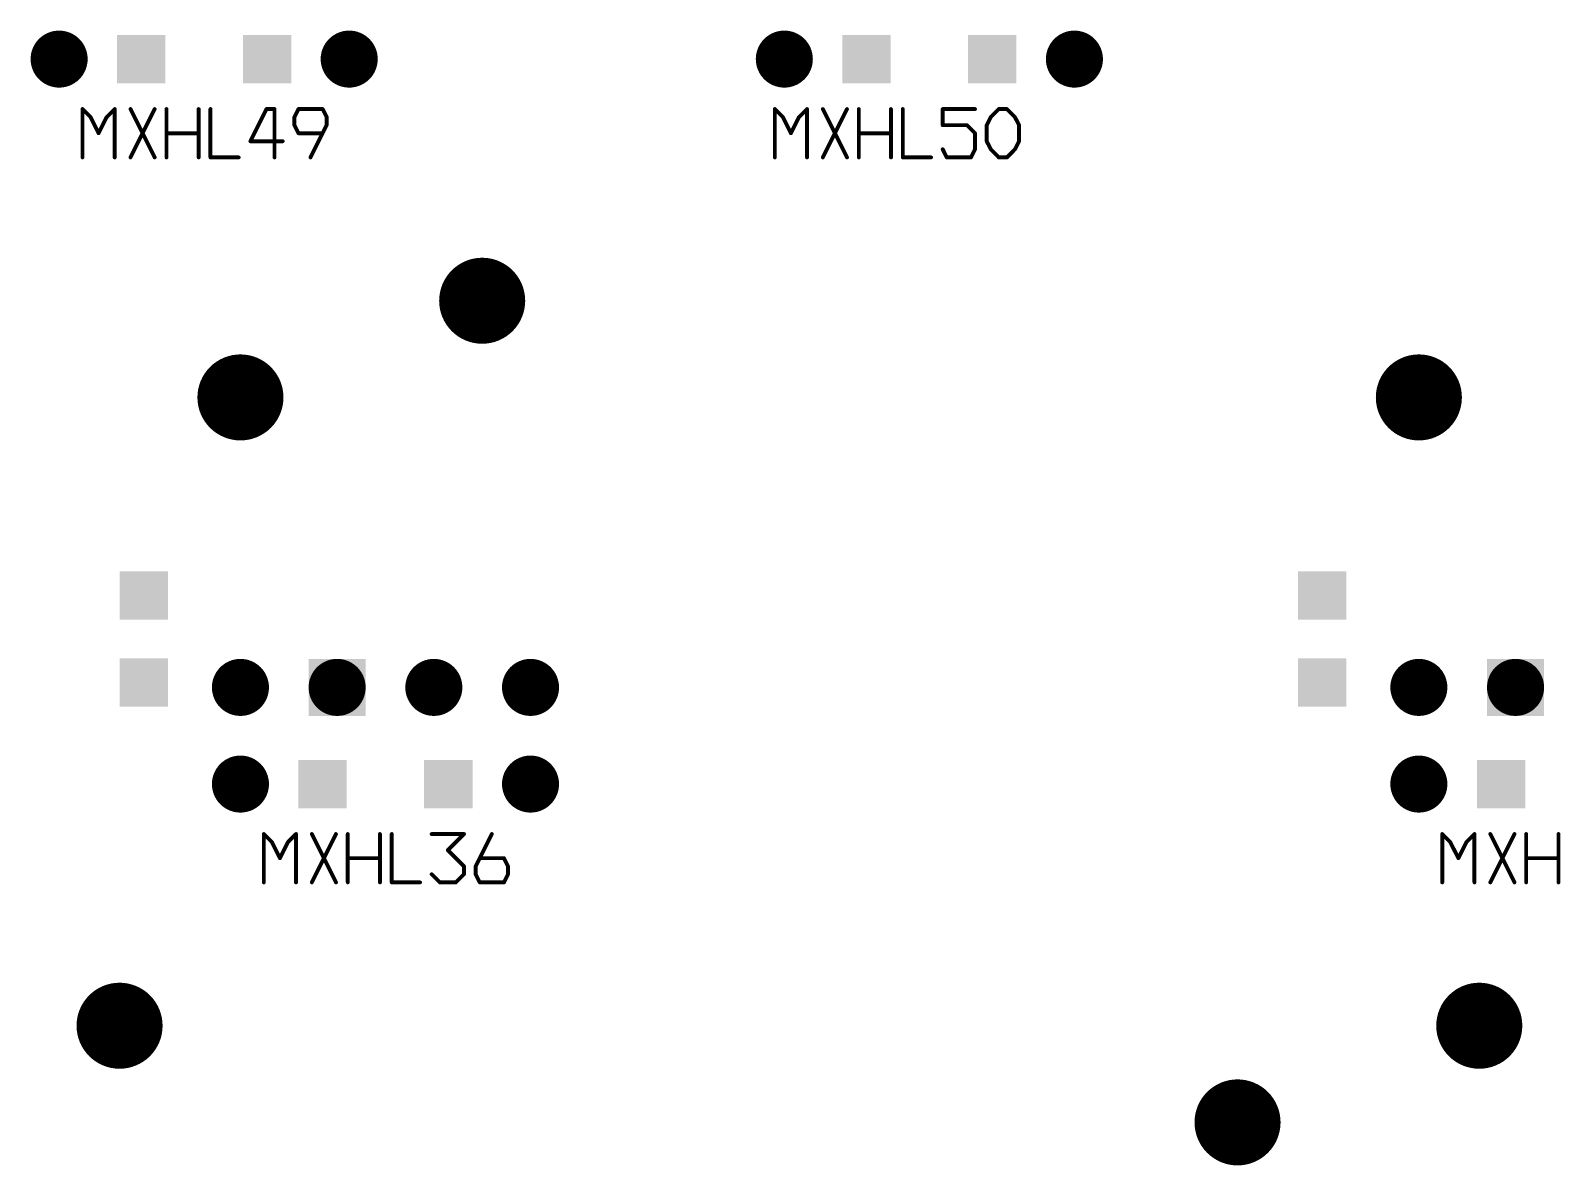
# Model space of a CAD drawing. Header units: millimetres. Extents: x 451 to 799, y 260 to 388.
# Drawn here: x 675.12 to 715.3, y 291.43 to 321.25 of the extents above; entities that cross this region are included whole.
import ezdxf

# ---------------------------------------------------------------- set-up
doc = ezdxf.new("R2010")
doc.units = ezdxf.units.MM
for name, color, linetype in [('3_A_', 4, 'Continuous'), ('4_A_', 54, 'Continuous'), ('5_A_', 7, 'Continuous')]:
    doc.layers.add(name, color=color, linetype=linetype)

# ---------------------------------------------------------------- blocks, each defined once
blk = doc.blocks.new('D24ROUND1_4986X1_4986')
blk.add_lwpolyline([(0.37465, 0, 0.7493, 0.7493, 1), (-0.37465, 0, 0.7493, 0.7493, 1), (0.37465, 0, 0.7493, 0.7493, 0)], format="xyseb")
blk = doc.blocks.new('D25ROUND2_2606X2_2606')
blk.add_lwpolyline([(0.56515, 0, 1.1303, 1.1303, 1), (-0.56515, 0, 1.1303, 1.1303, 1), (0.56515, 0, 1.1303, 1.1303, 0)], format="xyseb")
blk = doc.blocks.new('D16SQUARE1_27X1_27')
blk.add_solid([(-0.635, -0.635), (0.635, -0.635), (-0.635, 0.635), (0.635, 0.635)])
blk = doc.blocks.new('D41SQUARE1_4986X1_4986')
blk.add_solid([(-0.7493, -0.7493), (0.7493, -0.7493), (-0.7493, 0.7493), (0.7493, 0.7493)])

msp = doc.modelspace()

# ---------------------------------------------------------------- linework, layer by layer
at = {"layer": '5_A_'}
for points in [[(676.691, 318.981, 0.102, 0.102, 0), (676.48, 319.192, 0.102, 0.102, 0)], [(676.48, 319.192, 0.102, 0.102, 0), (676.48, 317.922, 0.102, 0.102, 0)], [(677.326, 319.192, 0.102, 0.102, 0), (677.115, 318.981, 0.102, 0.102, 0)], [(677.326, 317.922, 0.102, 0.102, 0), (677.326, 319.192, 0.102, 0.102, 0)], [(678.375, 317.922, 0.102, 0.102, 0), (677.74, 319.192, 0.102, 0.102, 0)], [(678.375, 319.192, 0.102, 0.102, 0), (677.74, 317.922, 0.102, 0.102, 0)], [(678.685, 317.922, 0.102, 0.102, 0), (678.685, 319.192, 0.102, 0.102, 0)], [(679.53, 317.922, 0.102, 0.102, 0), (679.53, 319.192, 0.102, 0.102, 0)], [(679.84, 317.922, 0.102, 0.102, 0), (679.84, 319.192, 0.102, 0.102, 0)], [(680.889, 318.346, 0.102, 0.102, 0), (681.313, 319.192, 0.102, 0.102, 0)], [(681.313, 319.192, 0.102, 0.102, 0), (681.524, 319.192, 0.102, 0.102, 0)], [(681.524, 319.192, 0.102, 0.102, 0), (681.524, 317.922, 0.102, 0.102, 0)], [(682.045, 318.981, 0.102, 0.102, 0), (682.152, 319.192, 0.102, 0.102, 0)], [(682.152, 319.192, 0.102, 0.102, 0), (682.787, 319.192, 0.102, 0.102, 0)], [(682.787, 319.192, 0.102, 0.102, 0), (682.893, 318.981, 0.102, 0.102, 0)], [(694.877, 318.981, 0.102, 0.102, 0), (694.666, 319.192, 0.102, 0.102, 0)], [(694.666, 319.192, 0.102, 0.102, 0), (694.666, 317.922, 0.102, 0.102, 0)], [(695.512, 319.192, 0.102, 0.102, 0), (695.301, 318.981, 0.102, 0.102, 0)], [(695.512, 317.922, 0.102, 0.102, 0), (695.512, 319.192, 0.102, 0.102, 0)], [(696.561, 317.922, 0.102, 0.102, 0), (695.926, 319.192, 0.102, 0.102, 0)], [(696.561, 319.192, 0.102, 0.102, 0), (695.926, 317.922, 0.102, 0.102, 0)], [(696.871, 317.922, 0.102, 0.102, 0), (696.871, 319.192, 0.102, 0.102, 0)], [(697.717, 317.922, 0.102, 0.102, 0), (697.717, 319.192, 0.102, 0.102, 0)], [(698.027, 317.922, 0.102, 0.102, 0), (698.027, 319.192, 0.102, 0.102, 0)], [(699.076, 318.77, 0.102, 0.102, 0), (699.076, 319.192, 0.102, 0.102, 0)], [(699.076, 319.192, 0.102, 0.102, 0), (699.924, 319.192, 0.102, 0.102, 0)], [(700.338, 318.981, 0.102, 0.102, 0), (700.549, 319.192, 0.102, 0.102, 0)], [(700.549, 319.192, 0.102, 0.102, 0), (700.762, 319.192, 0.102, 0.102, 0)], [(700.762, 319.192, 0.102, 0.102, 0), (700.973, 318.981, 0.102, 0.102, 0)], [(676.901, 318.557, 0.102, 0.102, 0), (676.691, 318.981, 0.102, 0.102, 0)], [(677.115, 318.981, 0.102, 0.102, 0), (676.901, 318.557, 0.102, 0.102, 0)], [(682.045, 318.77, 0.102, 0.102, 0), (682.045, 318.981, 0.102, 0.102, 0)], [(682.152, 318.557, 0.102, 0.102, 0), (682.045, 318.77, 0.102, 0.102, 0)], [(682.893, 318.77, 0.102, 0.102, 0), (682.469, 317.922, 0.102, 0.102, 0)], [(682.893, 318.981, 0.102, 0.102, 0), (682.893, 318.77, 0.102, 0.102, 0)], [(695.088, 318.557, 0.102, 0.102, 0), (694.877, 318.981, 0.102, 0.102, 0)], [(695.301, 318.981, 0.102, 0.102, 0), (695.088, 318.557, 0.102, 0.102, 0)], [(699.711, 318.77, 0.102, 0.102, 0), (699.076, 318.77, 0.102, 0.102, 0)], [(699.924, 318.557, 0.102, 0.102, 0), (699.711, 318.77, 0.102, 0.102, 0)], [(700.231, 318.77, 0.102, 0.102, 0), (700.338, 318.981, 0.102, 0.102, 0)], [(700.231, 318.346, 0.102, 0.102, 0), (700.231, 318.77, 0.102, 0.102, 0)], [(700.973, 318.981, 0.102, 0.102, 0), (701.08, 318.77, 0.102, 0.102, 0)], [(701.08, 318.77, 0.102, 0.102, 0), (701.08, 318.346, 0.102, 0.102, 0)], [(679.53, 318.557, 0.102, 0.102, 0), (678.685, 318.557, 0.102, 0.102, 0)], [(681.738, 318.346, 0.102, 0.102, 0), (680.889, 318.346, 0.102, 0.102, 0)], [(682.787, 318.557, 0.102, 0.102, 0), (682.152, 318.557, 0.102, 0.102, 0)], [(697.717, 318.557, 0.102, 0.102, 0), (696.871, 318.557, 0.102, 0.102, 0)], [(699.924, 318.135, 0.102, 0.102, 0), (699.924, 318.557, 0.102, 0.102, 0)], [(700.338, 318.135, 0.102, 0.102, 0), (700.231, 318.346, 0.102, 0.102, 0)], [(701.08, 318.346, 0.102, 0.102, 0), (700.973, 318.135, 0.102, 0.102, 0)], [(680.582, 317.922, 0.102, 0.102, 0), (679.84, 317.922, 0.102, 0.102, 0)], [(698.768, 317.922, 0.102, 0.102, 0), (698.027, 317.922, 0.102, 0.102, 0)], [(699.076, 318.135, 0.102, 0.102, 0), (699.182, 317.922, 0.102, 0.102, 0)], [(699.182, 317.922, 0.102, 0.102, 0), (699.817, 317.922, 0.102, 0.102, 0)], [(699.817, 317.922, 0.102, 0.102, 0), (699.924, 318.135, 0.102, 0.102, 0)], [(700.549, 317.922, 0.102, 0.102, 0), (700.338, 318.135, 0.102, 0.102, 0)], [(700.762, 317.922, 0.102, 0.102, 0), (700.549, 317.922, 0.102, 0.102, 0)], [(700.973, 318.135, 0.102, 0.102, 0), (700.762, 317.922, 0.102, 0.102, 0)], [(681.453, 299.931, 0.102, 0.102, 0), (681.242, 300.142, 0.102, 0.102, 0)], [(681.242, 300.142, 0.102, 0.102, 0), (681.242, 298.872, 0.102, 0.102, 0)], [(682.088, 300.142, 0.102, 0.102, 0), (681.877, 299.931, 0.102, 0.102, 0)], [(682.088, 298.872, 0.102, 0.102, 0), (682.088, 300.142, 0.102, 0.102, 0)], [(683.137, 298.872, 0.102, 0.102, 0), (682.502, 300.142, 0.102, 0.102, 0)], [(683.137, 300.142, 0.102, 0.102, 0), (682.502, 298.872, 0.102, 0.102, 0)], [(683.447, 298.872, 0.102, 0.102, 0), (683.447, 300.142, 0.102, 0.102, 0)], [(684.293, 298.872, 0.102, 0.102, 0), (684.293, 300.142, 0.102, 0.102, 0)], [(684.603, 298.872, 0.102, 0.102, 0), (684.603, 300.142, 0.102, 0.102, 0)], [(686.5, 300.142, 0.102, 0.102, 0), (685.652, 300.142, 0.102, 0.102, 0)], [(686.076, 299.72, 0.102, 0.102, 0), (686.5, 300.142, 0.102, 0.102, 0)], [(686.807, 299.296, 0.102, 0.102, 0), (687.232, 300.142, 0.102, 0.102, 0)], [(712.408, 299.931, 0.102, 0.102, 0), (712.197, 300.142, 0.102, 0.102, 0)], [(712.197, 300.142, 0.102, 0.102, 0), (712.197, 298.872, 0.102, 0.102, 0)], [(713.043, 300.142, 0.102, 0.102, 0), (712.832, 299.931, 0.102, 0.102, 0)], [(713.043, 298.872, 0.102, 0.102, 0), (713.043, 300.142, 0.102, 0.102, 0)], [(714.095, 298.872, 0.102, 0.102, 0), (713.46, 300.142, 0.102, 0.102, 0)], [(714.095, 300.142, 0.102, 0.102, 0), (713.46, 298.872, 0.102, 0.102, 0)], [(714.402, 298.872, 0.102, 0.102, 0), (714.402, 300.142, 0.102, 0.102, 0)], [(715.25, 298.872, 0.102, 0.102, 0), (715.25, 300.142, 0.102, 0.102, 0)], [(681.664, 299.507, 0.102, 0.102, 0), (681.453, 299.931, 0.102, 0.102, 0)], [(681.877, 299.931, 0.102, 0.102, 0), (681.664, 299.507, 0.102, 0.102, 0)], [(712.621, 299.507, 0.102, 0.102, 0), (712.408, 299.931, 0.102, 0.102, 0)], [(712.832, 299.931, 0.102, 0.102, 0), (712.621, 299.507, 0.102, 0.102, 0)], [(684.293, 299.507, 0.102, 0.102, 0), (683.447, 299.507, 0.102, 0.102, 0)], [(686.5, 299.296, 0.102, 0.102, 0), (686.076, 299.72, 0.102, 0.102, 0)], [(686.914, 299.507, 0.102, 0.102, 0), (687.549, 299.507, 0.102, 0.102, 0)], [(687.549, 299.507, 0.102, 0.102, 0), (687.656, 299.296, 0.102, 0.102, 0)], [(715.25, 299.507, 0.102, 0.102, 0), (714.402, 299.507, 0.102, 0.102, 0)], [(685.652, 299.085, 0.102, 0.102, 0), (685.865, 298.872, 0.102, 0.102, 0)], [(686.287, 298.872, 0.102, 0.102, 0), (686.5, 299.085, 0.102, 0.102, 0)], [(686.5, 299.085, 0.102, 0.102, 0), (686.5, 299.296, 0.102, 0.102, 0)], [(686.807, 299.085, 0.102, 0.102, 0), (686.807, 299.296, 0.102, 0.102, 0)], [(686.914, 298.872, 0.102, 0.102, 0), (686.807, 299.085, 0.102, 0.102, 0)], [(687.656, 299.085, 0.102, 0.102, 0), (687.549, 298.872, 0.102, 0.102, 0)], [(687.656, 299.296, 0.102, 0.102, 0), (687.656, 299.085, 0.102, 0.102, 0)], [(685.344, 298.872, 0.102, 0.102, 0), (684.603, 298.872, 0.102, 0.102, 0)], [(685.865, 298.872, 0.102, 0.102, 0), (686.287, 298.872, 0.102, 0.102, 0)], [(687.549, 298.872, 0.102, 0.102, 0), (686.914, 298.872, 0.102, 0.102, 0)]]:
    msp.add_lwpolyline(points, format="xyseb", dxfattribs=at)
for points in [[(676.454, 319.192, 0.0508, 0.0508, 1), (676.505, 319.192, 0.0508, 0.0508, 1), (676.454, 319.192, 0.0508, 0.0508, 0)], [(676.454, 319.192, 0.0508, 0.0508, 1), (676.505, 319.192, 0.0508, 0.0508, 1), (676.454, 319.192, 0.0508, 0.0508, 0)], [(676.454, 319.192, 0.0508, 0.0508, 1), (676.505, 319.192, 0.0508, 0.0508, 1), (676.454, 319.192, 0.0508, 0.0508, 0)], [(677.3, 319.192, 0.0508, 0.0508, 1), (677.351, 319.192, 0.0508, 0.0508, 1), (677.3, 319.192, 0.0508, 0.0508, 0)], [(677.3, 319.192, 0.0508, 0.0508, 1), (677.351, 319.192, 0.0508, 0.0508, 1), (677.3, 319.192, 0.0508, 0.0508, 0)], [(677.3, 319.192, 0.0508, 0.0508, 1), (677.351, 319.192, 0.0508, 0.0508, 1), (677.3, 319.192, 0.0508, 0.0508, 0)], [(677.714, 319.192, 0.0508, 0.0508, 1), (677.765, 319.192, 0.0508, 0.0508, 1), (677.714, 319.192, 0.0508, 0.0508, 0)], [(677.714, 319.192, 0.0508, 0.0508, 1), (677.765, 319.192, 0.0508, 0.0508, 1), (677.714, 319.192, 0.0508, 0.0508, 0)], [(678.349, 319.192, 0.0508, 0.0508, 1), (678.4, 319.192, 0.0508, 0.0508, 1), (678.349, 319.192, 0.0508, 0.0508, 0)], [(678.659, 319.192, 0.0508, 0.0508, 1), (678.71, 319.192, 0.0508, 0.0508, 1), (678.659, 319.192, 0.0508, 0.0508, 0)], [(678.659, 319.192, 0.0508, 0.0508, 1), (678.71, 319.192, 0.0508, 0.0508, 1), (678.659, 319.192, 0.0508, 0.0508, 0)], [(679.505, 319.192, 0.0508, 0.0508, 1), (679.556, 319.192, 0.0508, 0.0508, 1), (679.505, 319.192, 0.0508, 0.0508, 0)], [(679.505, 319.192, 0.0508, 0.0508, 1), (679.556, 319.192, 0.0508, 0.0508, 1), (679.505, 319.192, 0.0508, 0.0508, 0)], [(679.815, 319.192, 0.0508, 0.0508, 1), (679.866, 319.192, 0.0508, 0.0508, 1), (679.815, 319.192, 0.0508, 0.0508, 0)], [(679.815, 319.192, 0.0508, 0.0508, 1), (679.866, 319.192, 0.0508, 0.0508, 1), (679.815, 319.192, 0.0508, 0.0508, 0)], [(681.288, 319.192, 0.0508, 0.0508, 1), (681.339, 319.192, 0.0508, 0.0508, 1), (681.288, 319.192, 0.0508, 0.0508, 0)], [(681.288, 319.192, 0.0508, 0.0508, 1), (681.339, 319.192, 0.0508, 0.0508, 1), (681.288, 319.192, 0.0508, 0.0508, 0)], [(681.288, 319.192, 0.0508, 0.0508, 1), (681.339, 319.192, 0.0508, 0.0508, 1), (681.288, 319.192, 0.0508, 0.0508, 0)], [(681.499, 319.192, 0.0508, 0.0508, 1), (681.55, 319.192, 0.0508, 0.0508, 1), (681.499, 319.192, 0.0508, 0.0508, 0)], [(681.499, 319.192, 0.0508, 0.0508, 1), (681.55, 319.192, 0.0508, 0.0508, 1), (681.499, 319.192, 0.0508, 0.0508, 0)], [(681.499, 319.192, 0.0508, 0.0508, 1), (681.55, 319.192, 0.0508, 0.0508, 1), (681.499, 319.192, 0.0508, 0.0508, 0)], [(682.126, 319.192, 0.0508, 0.0508, 1), (682.177, 319.192, 0.0508, 0.0508, 1), (682.126, 319.192, 0.0508, 0.0508, 0)], [(682.126, 319.192, 0.0508, 0.0508, 1), (682.177, 319.192, 0.0508, 0.0508, 1), (682.126, 319.192, 0.0508, 0.0508, 0)], [(682.126, 319.192, 0.0508, 0.0508, 1), (682.177, 319.192, 0.0508, 0.0508, 1), (682.126, 319.192, 0.0508, 0.0508, 0)], [(682.761, 319.192, 0.0508, 0.0508, 1), (682.812, 319.192, 0.0508, 0.0508, 1), (682.761, 319.192, 0.0508, 0.0508, 0)], [(682.761, 319.192, 0.0508, 0.0508, 1), (682.812, 319.192, 0.0508, 0.0508, 1), (682.761, 319.192, 0.0508, 0.0508, 0)], [(682.761, 319.192, 0.0508, 0.0508, 1), (682.812, 319.192, 0.0508, 0.0508, 1), (682.761, 319.192, 0.0508, 0.0508, 0)], [(694.641, 319.192, 0.0508, 0.0508, 1), (694.692, 319.192, 0.0508, 0.0508, 1), (694.641, 319.192, 0.0508, 0.0508, 0)], [(694.641, 319.192, 0.0508, 0.0508, 1), (694.692, 319.192, 0.0508, 0.0508, 1), (694.641, 319.192, 0.0508, 0.0508, 0)], [(694.641, 319.192, 0.0508, 0.0508, 1), (694.692, 319.192, 0.0508, 0.0508, 1), (694.641, 319.192, 0.0508, 0.0508, 0)], [(695.487, 319.192, 0.0508, 0.0508, 1), (695.537, 319.192, 0.0508, 0.0508, 1), (695.487, 319.192, 0.0508, 0.0508, 0)], [(695.487, 319.192, 0.0508, 0.0508, 1), (695.537, 319.192, 0.0508, 0.0508, 1), (695.487, 319.192, 0.0508, 0.0508, 0)], [(695.487, 319.192, 0.0508, 0.0508, 1), (695.537, 319.192, 0.0508, 0.0508, 1), (695.487, 319.192, 0.0508, 0.0508, 0)], [(695.901, 319.192, 0.0508, 0.0508, 1), (695.951, 319.192, 0.0508, 0.0508, 1), (695.901, 319.192, 0.0508, 0.0508, 0)], [(695.901, 319.192, 0.0508, 0.0508, 1), (695.951, 319.192, 0.0508, 0.0508, 1), (695.901, 319.192, 0.0508, 0.0508, 0)], [(696.536, 319.192, 0.0508, 0.0508, 1), (696.586, 319.192, 0.0508, 0.0508, 1), (696.536, 319.192, 0.0508, 0.0508, 0)], [(696.846, 319.192, 0.0508, 0.0508, 1), (696.896, 319.192, 0.0508, 0.0508, 1), (696.846, 319.192, 0.0508, 0.0508, 0)], [(696.846, 319.192, 0.0508, 0.0508, 1), (696.896, 319.192, 0.0508, 0.0508, 1), (696.846, 319.192, 0.0508, 0.0508, 0)], [(697.691, 319.192, 0.0508, 0.0508, 1), (697.742, 319.192, 0.0508, 0.0508, 1), (697.691, 319.192, 0.0508, 0.0508, 0)], [(697.691, 319.192, 0.0508, 0.0508, 1), (697.742, 319.192, 0.0508, 0.0508, 1), (697.691, 319.192, 0.0508, 0.0508, 0)], [(698.001, 319.192, 0.0508, 0.0508, 1), (698.052, 319.192, 0.0508, 0.0508, 1), (698.001, 319.192, 0.0508, 0.0508, 0)], [(698.001, 319.192, 0.0508, 0.0508, 1), (698.052, 319.192, 0.0508, 0.0508, 1), (698.001, 319.192, 0.0508, 0.0508, 0)], [(699.05, 319.192, 0.0508, 0.0508, 1), (699.101, 319.192, 0.0508, 0.0508, 1), (699.05, 319.192, 0.0508, 0.0508, 0)], [(699.05, 319.192, 0.0508, 0.0508, 1), (699.101, 319.192, 0.0508, 0.0508, 1), (699.05, 319.192, 0.0508, 0.0508, 0)], [(699.05, 319.192, 0.0508, 0.0508, 1), (699.101, 319.192, 0.0508, 0.0508, 1), (699.05, 319.192, 0.0508, 0.0508, 0)], [(699.899, 319.192, 0.0508, 0.0508, 1), (699.949, 319.192, 0.0508, 0.0508, 1), (699.899, 319.192, 0.0508, 0.0508, 0)], [(699.899, 319.192, 0.0508, 0.0508, 1), (699.949, 319.192, 0.0508, 0.0508, 1), (699.899, 319.192, 0.0508, 0.0508, 0)], [(700.523, 319.192, 0.0508, 0.0508, 1), (700.574, 319.192, 0.0508, 0.0508, 1), (700.523, 319.192, 0.0508, 0.0508, 0)], [(700.523, 319.192, 0.0508, 0.0508, 1), (700.574, 319.192, 0.0508, 0.0508, 1), (700.523, 319.192, 0.0508, 0.0508, 0)], [(700.523, 319.192, 0.0508, 0.0508, 1), (700.574, 319.192, 0.0508, 0.0508, 1), (700.523, 319.192, 0.0508, 0.0508, 0)], [(700.737, 319.192, 0.0508, 0.0508, 1), (700.788, 319.192, 0.0508, 0.0508, 1), (700.737, 319.192, 0.0508, 0.0508, 0)], [(700.737, 319.192, 0.0508, 0.0508, 1), (700.788, 319.192, 0.0508, 0.0508, 1), (700.737, 319.192, 0.0508, 0.0508, 0)], [(700.737, 319.192, 0.0508, 0.0508, 1), (700.788, 319.192, 0.0508, 0.0508, 1), (700.737, 319.192, 0.0508, 0.0508, 0)], [(676.665, 318.981, 0.0508, 0.0508, 1), (676.716, 318.981, 0.0508, 0.0508, 1), (676.665, 318.981, 0.0508, 0.0508, 0)], [(676.665, 318.981, 0.0508, 0.0508, 1), (676.716, 318.981, 0.0508, 0.0508, 1), (676.665, 318.981, 0.0508, 0.0508, 0)], [(676.665, 318.981, 0.0508, 0.0508, 1), (676.716, 318.981, 0.0508, 0.0508, 1), (676.665, 318.981, 0.0508, 0.0508, 0)], [(677.089, 318.981, 0.0508, 0.0508, 1), (677.14, 318.981, 0.0508, 0.0508, 1), (677.089, 318.981, 0.0508, 0.0508, 0)], [(677.089, 318.981, 0.0508, 0.0508, 1), (677.14, 318.981, 0.0508, 0.0508, 1), (677.089, 318.981, 0.0508, 0.0508, 0)], [(677.089, 318.981, 0.0508, 0.0508, 1), (677.14, 318.981, 0.0508, 0.0508, 1), (677.089, 318.981, 0.0508, 0.0508, 0)], [(682.02, 318.981, 0.0508, 0.0508, 1), (682.07, 318.981, 0.0508, 0.0508, 1), (682.02, 318.981, 0.0508, 0.0508, 0)], [(682.02, 318.981, 0.0508, 0.0508, 1), (682.07, 318.981, 0.0508, 0.0508, 1), (682.02, 318.981, 0.0508, 0.0508, 0)], [(682.02, 318.981, 0.0508, 0.0508, 1), (682.07, 318.981, 0.0508, 0.0508, 1), (682.02, 318.981, 0.0508, 0.0508, 0)], [(682.02, 318.77, 0.0508, 0.0508, 1), (682.07, 318.77, 0.0508, 0.0508, 1), (682.02, 318.77, 0.0508, 0.0508, 0)], [(682.02, 318.77, 0.0508, 0.0508, 1), (682.07, 318.77, 0.0508, 0.0508, 1), (682.02, 318.77, 0.0508, 0.0508, 0)], [(682.02, 318.77, 0.0508, 0.0508, 1), (682.07, 318.77, 0.0508, 0.0508, 1), (682.02, 318.77, 0.0508, 0.0508, 0)], [(682.868, 318.981, 0.0508, 0.0508, 1), (682.919, 318.981, 0.0508, 0.0508, 1), (682.868, 318.981, 0.0508, 0.0508, 0)], [(682.868, 318.981, 0.0508, 0.0508, 1), (682.919, 318.981, 0.0508, 0.0508, 1), (682.868, 318.981, 0.0508, 0.0508, 0)], [(682.868, 318.981, 0.0508, 0.0508, 1), (682.919, 318.981, 0.0508, 0.0508, 1), (682.868, 318.981, 0.0508, 0.0508, 0)], [(682.868, 318.77, 0.0508, 0.0508, 1), (682.919, 318.77, 0.0508, 0.0508, 1), (682.868, 318.77, 0.0508, 0.0508, 0)], [(682.868, 318.77, 0.0508, 0.0508, 1), (682.919, 318.77, 0.0508, 0.0508, 1), (682.868, 318.77, 0.0508, 0.0508, 0)], [(682.868, 318.77, 0.0508, 0.0508, 1), (682.919, 318.77, 0.0508, 0.0508, 1), (682.868, 318.77, 0.0508, 0.0508, 0)], [(694.852, 318.981, 0.0508, 0.0508, 1), (694.902, 318.981, 0.0508, 0.0508, 1), (694.852, 318.981, 0.0508, 0.0508, 0)], [(694.852, 318.981, 0.0508, 0.0508, 1), (694.902, 318.981, 0.0508, 0.0508, 1), (694.852, 318.981, 0.0508, 0.0508, 0)], [(694.852, 318.981, 0.0508, 0.0508, 1), (694.902, 318.981, 0.0508, 0.0508, 1), (694.852, 318.981, 0.0508, 0.0508, 0)], [(695.276, 318.981, 0.0508, 0.0508, 1), (695.327, 318.981, 0.0508, 0.0508, 1), (695.276, 318.981, 0.0508, 0.0508, 0)], [(695.276, 318.981, 0.0508, 0.0508, 1), (695.327, 318.981, 0.0508, 0.0508, 1), (695.276, 318.981, 0.0508, 0.0508, 0)], [(695.276, 318.981, 0.0508, 0.0508, 1), (695.327, 318.981, 0.0508, 0.0508, 1), (695.276, 318.981, 0.0508, 0.0508, 0)], [(699.05, 318.77, 0.0508, 0.0508, 1), (699.101, 318.77, 0.0508, 0.0508, 1), (699.05, 318.77, 0.0508, 0.0508, 0)], [(699.05, 318.77, 0.0508, 0.0508, 1), (699.101, 318.77, 0.0508, 0.0508, 1), (699.05, 318.77, 0.0508, 0.0508, 0)], [(699.05, 318.77, 0.0508, 0.0508, 1), (699.101, 318.77, 0.0508, 0.0508, 1), (699.05, 318.77, 0.0508, 0.0508, 0)], [(699.685, 318.77, 0.0508, 0.0508, 1), (699.736, 318.77, 0.0508, 0.0508, 1), (699.685, 318.77, 0.0508, 0.0508, 0)], [(699.685, 318.77, 0.0508, 0.0508, 1), (699.736, 318.77, 0.0508, 0.0508, 1), (699.685, 318.77, 0.0508, 0.0508, 0)], [(699.685, 318.77, 0.0508, 0.0508, 1), (699.736, 318.77, 0.0508, 0.0508, 1), (699.685, 318.77, 0.0508, 0.0508, 0)], [(700.206, 318.77, 0.0508, 0.0508, 1), (700.257, 318.77, 0.0508, 0.0508, 1), (700.206, 318.77, 0.0508, 0.0508, 0)], [(700.206, 318.77, 0.0508, 0.0508, 1), (700.257, 318.77, 0.0508, 0.0508, 1), (700.206, 318.77, 0.0508, 0.0508, 0)], [(700.206, 318.77, 0.0508, 0.0508, 1), (700.257, 318.77, 0.0508, 0.0508, 1), (700.206, 318.77, 0.0508, 0.0508, 0)], [(700.313, 318.981, 0.0508, 0.0508, 1), (700.363, 318.981, 0.0508, 0.0508, 1), (700.313, 318.981, 0.0508, 0.0508, 0)], [(700.313, 318.981, 0.0508, 0.0508, 1), (700.363, 318.981, 0.0508, 0.0508, 1), (700.313, 318.981, 0.0508, 0.0508, 0)], [(700.313, 318.981, 0.0508, 0.0508, 1), (700.363, 318.981, 0.0508, 0.0508, 1), (700.313, 318.981, 0.0508, 0.0508, 0)], [(700.948, 318.981, 0.0508, 0.0508, 1), (700.998, 318.981, 0.0508, 0.0508, 1), (700.948, 318.981, 0.0508, 0.0508, 0)], [(700.948, 318.981, 0.0508, 0.0508, 1), (700.998, 318.981, 0.0508, 0.0508, 1), (700.948, 318.981, 0.0508, 0.0508, 0)], [(700.948, 318.981, 0.0508, 0.0508, 1), (700.998, 318.981, 0.0508, 0.0508, 1), (700.948, 318.981, 0.0508, 0.0508, 0)], [(701.054, 318.77, 0.0508, 0.0508, 1), (701.105, 318.77, 0.0508, 0.0508, 1), (701.054, 318.77, 0.0508, 0.0508, 0)], [(701.054, 318.77, 0.0508, 0.0508, 1), (701.105, 318.77, 0.0508, 0.0508, 1), (701.054, 318.77, 0.0508, 0.0508, 0)], [(701.054, 318.77, 0.0508, 0.0508, 1), (701.105, 318.77, 0.0508, 0.0508, 1), (701.054, 318.77, 0.0508, 0.0508, 0)], [(676.876, 318.557, 0.0508, 0.0508, 1), (676.927, 318.557, 0.0508, 0.0508, 1), (676.876, 318.557, 0.0508, 0.0508, 0)], [(676.876, 318.557, 0.0508, 0.0508, 1), (676.927, 318.557, 0.0508, 0.0508, 1), (676.876, 318.557, 0.0508, 0.0508, 0)], [(676.876, 318.557, 0.0508, 0.0508, 1), (676.927, 318.557, 0.0508, 0.0508, 1), (676.876, 318.557, 0.0508, 0.0508, 0)], [(678.659, 318.557, 0.0508, 0.0508, 1), (678.71, 318.557, 0.0508, 0.0508, 1), (678.659, 318.557, 0.0508, 0.0508, 0)], [(678.659, 318.557, 0.0508, 0.0508, 1), (678.71, 318.557, 0.0508, 0.0508, 1), (678.659, 318.557, 0.0508, 0.0508, 0)], [(679.505, 318.557, 0.0508, 0.0508, 1), (679.556, 318.557, 0.0508, 0.0508, 1), (679.505, 318.557, 0.0508, 0.0508, 0)], [(680.864, 318.346, 0.0508, 0.0508, 1), (680.915, 318.346, 0.0508, 0.0508, 1), (680.864, 318.346, 0.0508, 0.0508, 0)], [(680.864, 318.346, 0.0508, 0.0508, 1), (680.915, 318.346, 0.0508, 0.0508, 1), (680.864, 318.346, 0.0508, 0.0508, 0)], [(680.864, 318.346, 0.0508, 0.0508, 1), (680.915, 318.346, 0.0508, 0.0508, 1), (680.864, 318.346, 0.0508, 0.0508, 0)], [(681.712, 318.346, 0.0508, 0.0508, 1), (681.763, 318.346, 0.0508, 0.0508, 1), (681.712, 318.346, 0.0508, 0.0508, 0)], [(682.126, 318.557, 0.0508, 0.0508, 1), (682.177, 318.557, 0.0508, 0.0508, 1), (682.126, 318.557, 0.0508, 0.0508, 0)], [(682.126, 318.557, 0.0508, 0.0508, 1), (682.177, 318.557, 0.0508, 0.0508, 1), (682.126, 318.557, 0.0508, 0.0508, 0)], [(682.126, 318.557, 0.0508, 0.0508, 1), (682.177, 318.557, 0.0508, 0.0508, 1), (682.126, 318.557, 0.0508, 0.0508, 0)], [(682.761, 318.557, 0.0508, 0.0508, 1), (682.812, 318.557, 0.0508, 0.0508, 1), (682.761, 318.557, 0.0508, 0.0508, 0)], [(695.062, 318.557, 0.0508, 0.0508, 1), (695.113, 318.557, 0.0508, 0.0508, 1), (695.062, 318.557, 0.0508, 0.0508, 0)], [(695.062, 318.557, 0.0508, 0.0508, 1), (695.113, 318.557, 0.0508, 0.0508, 1), (695.062, 318.557, 0.0508, 0.0508, 0)], [(695.062, 318.557, 0.0508, 0.0508, 1), (695.113, 318.557, 0.0508, 0.0508, 1), (695.062, 318.557, 0.0508, 0.0508, 0)], [(696.846, 318.557, 0.0508, 0.0508, 1), (696.896, 318.557, 0.0508, 0.0508, 1), (696.846, 318.557, 0.0508, 0.0508, 0)], [(696.846, 318.557, 0.0508, 0.0508, 1), (696.896, 318.557, 0.0508, 0.0508, 1), (696.846, 318.557, 0.0508, 0.0508, 0)], [(697.691, 318.557, 0.0508, 0.0508, 1), (697.742, 318.557, 0.0508, 0.0508, 1), (697.691, 318.557, 0.0508, 0.0508, 0)], [(699.899, 318.557, 0.0508, 0.0508, 1), (699.949, 318.557, 0.0508, 0.0508, 1), (699.899, 318.557, 0.0508, 0.0508, 0)], [(699.899, 318.557, 0.0508, 0.0508, 1), (699.949, 318.557, 0.0508, 0.0508, 1), (699.899, 318.557, 0.0508, 0.0508, 0)], [(699.899, 318.557, 0.0508, 0.0508, 1), (699.949, 318.557, 0.0508, 0.0508, 1), (699.899, 318.557, 0.0508, 0.0508, 0)], [(700.206, 318.346, 0.0508, 0.0508, 1), (700.257, 318.346, 0.0508, 0.0508, 1), (700.206, 318.346, 0.0508, 0.0508, 0)], [(700.206, 318.346, 0.0508, 0.0508, 1), (700.257, 318.346, 0.0508, 0.0508, 1), (700.206, 318.346, 0.0508, 0.0508, 0)], [(700.206, 318.346, 0.0508, 0.0508, 1), (700.257, 318.346, 0.0508, 0.0508, 1), (700.206, 318.346, 0.0508, 0.0508, 0)], [(701.054, 318.346, 0.0508, 0.0508, 1), (701.105, 318.346, 0.0508, 0.0508, 1), (701.054, 318.346, 0.0508, 0.0508, 0)], [(701.054, 318.346, 0.0508, 0.0508, 1), (701.105, 318.346, 0.0508, 0.0508, 1), (701.054, 318.346, 0.0508, 0.0508, 0)], [(701.054, 318.346, 0.0508, 0.0508, 1), (701.105, 318.346, 0.0508, 0.0508, 1), (701.054, 318.346, 0.0508, 0.0508, 0)], [(676.454, 317.922, 0.0508, 0.0508, 1), (676.505, 317.922, 0.0508, 0.0508, 1), (676.454, 317.922, 0.0508, 0.0508, 0)], [(676.454, 317.922, 0.0508, 0.0508, 1), (676.505, 317.922, 0.0508, 0.0508, 1), (676.454, 317.922, 0.0508, 0.0508, 0)], [(677.3, 317.922, 0.0508, 0.0508, 1), (677.351, 317.922, 0.0508, 0.0508, 1), (677.3, 317.922, 0.0508, 0.0508, 0)], [(677.714, 317.922, 0.0508, 0.0508, 1), (677.765, 317.922, 0.0508, 0.0508, 1), (677.714, 317.922, 0.0508, 0.0508, 0)], [(677.714, 317.922, 0.0508, 0.0508, 1), (677.765, 317.922, 0.0508, 0.0508, 1), (677.714, 317.922, 0.0508, 0.0508, 0)], [(678.349, 317.922, 0.0508, 0.0508, 1), (678.4, 317.922, 0.0508, 0.0508, 1), (678.349, 317.922, 0.0508, 0.0508, 0)], [(678.659, 317.922, 0.0508, 0.0508, 1), (678.71, 317.922, 0.0508, 0.0508, 1), (678.659, 317.922, 0.0508, 0.0508, 0)], [(679.505, 317.922, 0.0508, 0.0508, 1), (679.556, 317.922, 0.0508, 0.0508, 1), (679.505, 317.922, 0.0508, 0.0508, 0)], [(679.815, 317.922, 0.0508, 0.0508, 1), (679.866, 317.922, 0.0508, 0.0508, 1), (679.815, 317.922, 0.0508, 0.0508, 0)], [(679.815, 317.922, 0.0508, 0.0508, 1), (679.866, 317.922, 0.0508, 0.0508, 1), (679.815, 317.922, 0.0508, 0.0508, 0)], [(679.815, 317.922, 0.0508, 0.0508, 1), (679.866, 317.922, 0.0508, 0.0508, 1), (679.815, 317.922, 0.0508, 0.0508, 0)], [(680.557, 317.922, 0.0508, 0.0508, 1), (680.607, 317.922, 0.0508, 0.0508, 1), (680.557, 317.922, 0.0508, 0.0508, 0)], [(681.499, 317.922, 0.0508, 0.0508, 1), (681.55, 317.922, 0.0508, 0.0508, 1), (681.499, 317.922, 0.0508, 0.0508, 0)], [(681.499, 317.922, 0.0508, 0.0508, 1), (681.55, 317.922, 0.0508, 0.0508, 1), (681.499, 317.922, 0.0508, 0.0508, 0)], [(682.444, 317.922, 0.0508, 0.0508, 1), (682.495, 317.922, 0.0508, 0.0508, 1), (682.444, 317.922, 0.0508, 0.0508, 0)], [(682.444, 317.922, 0.0508, 0.0508, 1), (682.495, 317.922, 0.0508, 0.0508, 1), (682.444, 317.922, 0.0508, 0.0508, 0)], [(694.641, 317.922, 0.0508, 0.0508, 1), (694.692, 317.922, 0.0508, 0.0508, 1), (694.641, 317.922, 0.0508, 0.0508, 0)], [(694.641, 317.922, 0.0508, 0.0508, 1), (694.692, 317.922, 0.0508, 0.0508, 1), (694.641, 317.922, 0.0508, 0.0508, 0)], [(695.487, 317.922, 0.0508, 0.0508, 1), (695.537, 317.922, 0.0508, 0.0508, 1), (695.487, 317.922, 0.0508, 0.0508, 0)], [(695.901, 317.922, 0.0508, 0.0508, 1), (695.951, 317.922, 0.0508, 0.0508, 1), (695.901, 317.922, 0.0508, 0.0508, 0)], [(695.901, 317.922, 0.0508, 0.0508, 1), (695.951, 317.922, 0.0508, 0.0508, 1), (695.901, 317.922, 0.0508, 0.0508, 0)], [(696.536, 317.922, 0.0508, 0.0508, 1), (696.586, 317.922, 0.0508, 0.0508, 1), (696.536, 317.922, 0.0508, 0.0508, 0)], [(696.846, 317.922, 0.0508, 0.0508, 1), (696.896, 317.922, 0.0508, 0.0508, 1), (696.846, 317.922, 0.0508, 0.0508, 0)], [(697.691, 317.922, 0.0508, 0.0508, 1), (697.742, 317.922, 0.0508, 0.0508, 1), (697.691, 317.922, 0.0508, 0.0508, 0)], [(698.001, 317.922, 0.0508, 0.0508, 1), (698.052, 317.922, 0.0508, 0.0508, 1), (698.001, 317.922, 0.0508, 0.0508, 0)], [(698.001, 317.922, 0.0508, 0.0508, 1), (698.052, 317.922, 0.0508, 0.0508, 1), (698.001, 317.922, 0.0508, 0.0508, 0)], [(698.001, 317.922, 0.0508, 0.0508, 1), (698.052, 317.922, 0.0508, 0.0508, 1), (698.001, 317.922, 0.0508, 0.0508, 0)], [(698.743, 317.922, 0.0508, 0.0508, 1), (698.794, 317.922, 0.0508, 0.0508, 1), (698.743, 317.922, 0.0508, 0.0508, 0)], [(699.05, 318.135, 0.0508, 0.0508, 1), (699.101, 318.135, 0.0508, 0.0508, 1), (699.05, 318.135, 0.0508, 0.0508, 0)], [(699.157, 317.922, 0.0508, 0.0508, 1), (699.208, 317.922, 0.0508, 0.0508, 1), (699.157, 317.922, 0.0508, 0.0508, 0)], [(699.157, 317.922, 0.0508, 0.0508, 1), (699.208, 317.922, 0.0508, 0.0508, 1), (699.157, 317.922, 0.0508, 0.0508, 0)], [(699.157, 317.922, 0.0508, 0.0508, 1), (699.208, 317.922, 0.0508, 0.0508, 1), (699.157, 317.922, 0.0508, 0.0508, 0)], [(699.792, 317.922, 0.0508, 0.0508, 1), (699.843, 317.922, 0.0508, 0.0508, 1), (699.792, 317.922, 0.0508, 0.0508, 0)], [(699.792, 317.922, 0.0508, 0.0508, 1), (699.843, 317.922, 0.0508, 0.0508, 1), (699.792, 317.922, 0.0508, 0.0508, 0)], [(699.792, 317.922, 0.0508, 0.0508, 1), (699.843, 317.922, 0.0508, 0.0508, 1), (699.792, 317.922, 0.0508, 0.0508, 0)], [(699.899, 318.135, 0.0508, 0.0508, 1), (699.949, 318.135, 0.0508, 0.0508, 1), (699.899, 318.135, 0.0508, 0.0508, 0)], [(699.899, 318.135, 0.0508, 0.0508, 1), (699.949, 318.135, 0.0508, 0.0508, 1), (699.899, 318.135, 0.0508, 0.0508, 0)], [(699.899, 318.135, 0.0508, 0.0508, 1), (699.949, 318.135, 0.0508, 0.0508, 1), (699.899, 318.135, 0.0508, 0.0508, 0)], [(700.313, 318.135, 0.0508, 0.0508, 1), (700.363, 318.135, 0.0508, 0.0508, 1), (700.313, 318.135, 0.0508, 0.0508, 0)], [(700.313, 318.135, 0.0508, 0.0508, 1), (700.363, 318.135, 0.0508, 0.0508, 1), (700.313, 318.135, 0.0508, 0.0508, 0)], [(700.313, 318.135, 0.0508, 0.0508, 1), (700.363, 318.135, 0.0508, 0.0508, 1), (700.313, 318.135, 0.0508, 0.0508, 0)], [(700.523, 317.922, 0.0508, 0.0508, 1), (700.574, 317.922, 0.0508, 0.0508, 1), (700.523, 317.922, 0.0508, 0.0508, 0)], [(700.523, 317.922, 0.0508, 0.0508, 1), (700.574, 317.922, 0.0508, 0.0508, 1), (700.523, 317.922, 0.0508, 0.0508, 0)], [(700.523, 317.922, 0.0508, 0.0508, 1), (700.574, 317.922, 0.0508, 0.0508, 1), (700.523, 317.922, 0.0508, 0.0508, 0)], [(700.737, 317.922, 0.0508, 0.0508, 1), (700.788, 317.922, 0.0508, 0.0508, 1), (700.737, 317.922, 0.0508, 0.0508, 0)], [(700.737, 317.922, 0.0508, 0.0508, 1), (700.788, 317.922, 0.0508, 0.0508, 1), (700.737, 317.922, 0.0508, 0.0508, 0)], [(700.737, 317.922, 0.0508, 0.0508, 1), (700.788, 317.922, 0.0508, 0.0508, 1), (700.737, 317.922, 0.0508, 0.0508, 0)], [(700.948, 318.135, 0.0508, 0.0508, 1), (700.998, 318.135, 0.0508, 0.0508, 1), (700.948, 318.135, 0.0508, 0.0508, 0)], [(700.948, 318.135, 0.0508, 0.0508, 1), (700.998, 318.135, 0.0508, 0.0508, 1), (700.948, 318.135, 0.0508, 0.0508, 0)], [(700.948, 318.135, 0.0508, 0.0508, 1), (700.998, 318.135, 0.0508, 0.0508, 1), (700.948, 318.135, 0.0508, 0.0508, 0)], [(681.217, 300.142, 0.0508, 0.0508, 1), (681.268, 300.142, 0.0508, 0.0508, 1), (681.217, 300.142, 0.0508, 0.0508, 0)], [(681.217, 300.142, 0.0508, 0.0508, 1), (681.268, 300.142, 0.0508, 0.0508, 1), (681.217, 300.142, 0.0508, 0.0508, 0)], [(681.217, 300.142, 0.0508, 0.0508, 1), (681.268, 300.142, 0.0508, 0.0508, 1), (681.217, 300.142, 0.0508, 0.0508, 0)], [(682.063, 300.142, 0.0508, 0.0508, 1), (682.114, 300.142, 0.0508, 0.0508, 1), (682.063, 300.142, 0.0508, 0.0508, 0)], [(682.063, 300.142, 0.0508, 0.0508, 1), (682.114, 300.142, 0.0508, 0.0508, 1), (682.063, 300.142, 0.0508, 0.0508, 0)], [(682.063, 300.142, 0.0508, 0.0508, 1), (682.114, 300.142, 0.0508, 0.0508, 1), (682.063, 300.142, 0.0508, 0.0508, 0)], [(682.477, 300.142, 0.0508, 0.0508, 1), (682.528, 300.142, 0.0508, 0.0508, 1), (682.477, 300.142, 0.0508, 0.0508, 0)], [(682.477, 300.142, 0.0508, 0.0508, 1), (682.528, 300.142, 0.0508, 0.0508, 1), (682.477, 300.142, 0.0508, 0.0508, 0)], [(683.112, 300.142, 0.0508, 0.0508, 1), (683.163, 300.142, 0.0508, 0.0508, 1), (683.112, 300.142, 0.0508, 0.0508, 0)], [(683.422, 300.142, 0.0508, 0.0508, 1), (683.472, 300.142, 0.0508, 0.0508, 1), (683.422, 300.142, 0.0508, 0.0508, 0)], [(683.422, 300.142, 0.0508, 0.0508, 1), (683.472, 300.142, 0.0508, 0.0508, 1), (683.422, 300.142, 0.0508, 0.0508, 0)], [(684.267, 300.142, 0.0508, 0.0508, 1), (684.318, 300.142, 0.0508, 0.0508, 1), (684.267, 300.142, 0.0508, 0.0508, 0)], [(684.267, 300.142, 0.0508, 0.0508, 1), (684.318, 300.142, 0.0508, 0.0508, 1), (684.267, 300.142, 0.0508, 0.0508, 0)], [(684.577, 300.142, 0.0508, 0.0508, 1), (684.628, 300.142, 0.0508, 0.0508, 1), (684.577, 300.142, 0.0508, 0.0508, 0)], [(684.577, 300.142, 0.0508, 0.0508, 1), (684.628, 300.142, 0.0508, 0.0508, 1), (684.577, 300.142, 0.0508, 0.0508, 0)], [(685.626, 300.142, 0.0508, 0.0508, 1), (685.677, 300.142, 0.0508, 0.0508, 1), (685.626, 300.142, 0.0508, 0.0508, 0)], [(685.626, 300.142, 0.0508, 0.0508, 1), (685.677, 300.142, 0.0508, 0.0508, 1), (685.626, 300.142, 0.0508, 0.0508, 0)], [(686.475, 300.142, 0.0508, 0.0508, 1), (686.526, 300.142, 0.0508, 0.0508, 1), (686.475, 300.142, 0.0508, 0.0508, 0)], [(686.475, 300.142, 0.0508, 0.0508, 1), (686.526, 300.142, 0.0508, 0.0508, 1), (686.475, 300.142, 0.0508, 0.0508, 0)], [(686.475, 300.142, 0.0508, 0.0508, 1), (686.526, 300.142, 0.0508, 0.0508, 1), (686.475, 300.142, 0.0508, 0.0508, 0)], [(687.206, 300.142, 0.0508, 0.0508, 1), (687.257, 300.142, 0.0508, 0.0508, 1), (687.206, 300.142, 0.0508, 0.0508, 0)], [(687.206, 300.142, 0.0508, 0.0508, 1), (687.257, 300.142, 0.0508, 0.0508, 1), (687.206, 300.142, 0.0508, 0.0508, 0)], [(712.172, 300.142, 0.0508, 0.0508, 1), (712.223, 300.142, 0.0508, 0.0508, 1), (712.172, 300.142, 0.0508, 0.0508, 0)], [(712.172, 300.142, 0.0508, 0.0508, 1), (712.223, 300.142, 0.0508, 0.0508, 1), (712.172, 300.142, 0.0508, 0.0508, 0)], [(712.172, 300.142, 0.0508, 0.0508, 1), (712.223, 300.142, 0.0508, 0.0508, 1), (712.172, 300.142, 0.0508, 0.0508, 0)], [(713.018, 300.142, 0.0508, 0.0508, 1), (713.069, 300.142, 0.0508, 0.0508, 1), (713.018, 300.142, 0.0508, 0.0508, 0)], [(713.018, 300.142, 0.0508, 0.0508, 1), (713.069, 300.142, 0.0508, 0.0508, 1), (713.018, 300.142, 0.0508, 0.0508, 0)], [(713.018, 300.142, 0.0508, 0.0508, 1), (713.069, 300.142, 0.0508, 0.0508, 1), (713.018, 300.142, 0.0508, 0.0508, 0)], [(713.434, 300.142, 0.0508, 0.0508, 1), (713.485, 300.142, 0.0508, 0.0508, 1), (713.434, 300.142, 0.0508, 0.0508, 0)], [(713.434, 300.142, 0.0508, 0.0508, 1), (713.485, 300.142, 0.0508, 0.0508, 1), (713.434, 300.142, 0.0508, 0.0508, 0)], [(714.069, 300.142, 0.0508, 0.0508, 1), (714.12, 300.142, 0.0508, 0.0508, 1), (714.069, 300.142, 0.0508, 0.0508, 0)], [(714.377, 300.142, 0.0508, 0.0508, 1), (714.427, 300.142, 0.0508, 0.0508, 1), (714.377, 300.142, 0.0508, 0.0508, 0)], [(714.377, 300.142, 0.0508, 0.0508, 1), (714.427, 300.142, 0.0508, 0.0508, 1), (714.377, 300.142, 0.0508, 0.0508, 0)], [(715.225, 300.142, 0.0508, 0.0508, 1), (715.276, 300.142, 0.0508, 0.0508, 1), (715.225, 300.142, 0.0508, 0.0508, 0)], [(715.225, 300.142, 0.0508, 0.0508, 1), (715.276, 300.142, 0.0508, 0.0508, 1), (715.225, 300.142, 0.0508, 0.0508, 0)], [(681.428, 299.931, 0.0508, 0.0508, 1), (681.479, 299.931, 0.0508, 0.0508, 1), (681.428, 299.931, 0.0508, 0.0508, 0)], [(681.428, 299.931, 0.0508, 0.0508, 1), (681.479, 299.931, 0.0508, 0.0508, 1), (681.428, 299.931, 0.0508, 0.0508, 0)], [(681.428, 299.931, 0.0508, 0.0508, 1), (681.479, 299.931, 0.0508, 0.0508, 1), (681.428, 299.931, 0.0508, 0.0508, 0)], [(681.852, 299.931, 0.0508, 0.0508, 1), (681.903, 299.931, 0.0508, 0.0508, 1), (681.852, 299.931, 0.0508, 0.0508, 0)], [(681.852, 299.931, 0.0508, 0.0508, 1), (681.903, 299.931, 0.0508, 0.0508, 1), (681.852, 299.931, 0.0508, 0.0508, 0)], [(681.852, 299.931, 0.0508, 0.0508, 1), (681.903, 299.931, 0.0508, 0.0508, 1), (681.852, 299.931, 0.0508, 0.0508, 0)], [(712.383, 299.931, 0.0508, 0.0508, 1), (712.434, 299.931, 0.0508, 0.0508, 1), (712.383, 299.931, 0.0508, 0.0508, 0)], [(712.383, 299.931, 0.0508, 0.0508, 1), (712.434, 299.931, 0.0508, 0.0508, 1), (712.383, 299.931, 0.0508, 0.0508, 0)], [(712.383, 299.931, 0.0508, 0.0508, 1), (712.434, 299.931, 0.0508, 0.0508, 1), (712.383, 299.931, 0.0508, 0.0508, 0)], [(712.807, 299.931, 0.0508, 0.0508, 1), (712.858, 299.931, 0.0508, 0.0508, 1), (712.807, 299.931, 0.0508, 0.0508, 0)], [(712.807, 299.931, 0.0508, 0.0508, 1), (712.858, 299.931, 0.0508, 0.0508, 1), (712.807, 299.931, 0.0508, 0.0508, 0)], [(712.807, 299.931, 0.0508, 0.0508, 1), (712.858, 299.931, 0.0508, 0.0508, 1), (712.807, 299.931, 0.0508, 0.0508, 0)], [(681.639, 299.507, 0.0508, 0.0508, 1), (681.689, 299.507, 0.0508, 0.0508, 1), (681.639, 299.507, 0.0508, 0.0508, 0)], [(681.639, 299.507, 0.0508, 0.0508, 1), (681.689, 299.507, 0.0508, 0.0508, 1), (681.639, 299.507, 0.0508, 0.0508, 0)], [(681.639, 299.507, 0.0508, 0.0508, 1), (681.689, 299.507, 0.0508, 0.0508, 1), (681.639, 299.507, 0.0508, 0.0508, 0)], [(683.422, 299.507, 0.0508, 0.0508, 1), (683.472, 299.507, 0.0508, 0.0508, 1), (683.422, 299.507, 0.0508, 0.0508, 0)], [(683.422, 299.507, 0.0508, 0.0508, 1), (683.472, 299.507, 0.0508, 0.0508, 1), (683.422, 299.507, 0.0508, 0.0508, 0)], [(684.267, 299.507, 0.0508, 0.0508, 1), (684.318, 299.507, 0.0508, 0.0508, 1), (684.267, 299.507, 0.0508, 0.0508, 0)], [(686.051, 299.72, 0.0508, 0.0508, 1), (686.101, 299.72, 0.0508, 0.0508, 1), (686.051, 299.72, 0.0508, 0.0508, 0)], [(686.051, 299.72, 0.0508, 0.0508, 1), (686.101, 299.72, 0.0508, 0.0508, 1), (686.051, 299.72, 0.0508, 0.0508, 0)], [(686.051, 299.72, 0.0508, 0.0508, 1), (686.101, 299.72, 0.0508, 0.0508, 1), (686.051, 299.72, 0.0508, 0.0508, 0)], [(686.889, 299.507, 0.0508, 0.0508, 1), (686.94, 299.507, 0.0508, 0.0508, 1), (686.889, 299.507, 0.0508, 0.0508, 0)], [(687.524, 299.507, 0.0508, 0.0508, 1), (687.575, 299.507, 0.0508, 0.0508, 1), (687.524, 299.507, 0.0508, 0.0508, 0)], [(687.524, 299.507, 0.0508, 0.0508, 1), (687.575, 299.507, 0.0508, 0.0508, 1), (687.524, 299.507, 0.0508, 0.0508, 0)], [(687.524, 299.507, 0.0508, 0.0508, 1), (687.575, 299.507, 0.0508, 0.0508, 1), (687.524, 299.507, 0.0508, 0.0508, 0)], [(712.596, 299.507, 0.0508, 0.0508, 1), (712.647, 299.507, 0.0508, 0.0508, 1), (712.596, 299.507, 0.0508, 0.0508, 0)], [(712.596, 299.507, 0.0508, 0.0508, 1), (712.647, 299.507, 0.0508, 0.0508, 1), (712.596, 299.507, 0.0508, 0.0508, 0)], [(712.596, 299.507, 0.0508, 0.0508, 1), (712.647, 299.507, 0.0508, 0.0508, 1), (712.596, 299.507, 0.0508, 0.0508, 0)], [(714.377, 299.507, 0.0508, 0.0508, 1), (714.427, 299.507, 0.0508, 0.0508, 1), (714.377, 299.507, 0.0508, 0.0508, 0)], [(714.377, 299.507, 0.0508, 0.0508, 1), (714.427, 299.507, 0.0508, 0.0508, 1), (714.377, 299.507, 0.0508, 0.0508, 0)], [(715.225, 299.507, 0.0508, 0.0508, 1), (715.276, 299.507, 0.0508, 0.0508, 1), (715.225, 299.507, 0.0508, 0.0508, 0)], [(685.626, 299.085, 0.0508, 0.0508, 1), (685.677, 299.085, 0.0508, 0.0508, 1), (685.626, 299.085, 0.0508, 0.0508, 0)], [(686.475, 299.296, 0.0508, 0.0508, 1), (686.526, 299.296, 0.0508, 0.0508, 1), (686.475, 299.296, 0.0508, 0.0508, 0)], [(686.475, 299.296, 0.0508, 0.0508, 1), (686.526, 299.296, 0.0508, 0.0508, 1), (686.475, 299.296, 0.0508, 0.0508, 0)], [(686.475, 299.296, 0.0508, 0.0508, 1), (686.526, 299.296, 0.0508, 0.0508, 1), (686.475, 299.296, 0.0508, 0.0508, 0)], [(686.475, 299.085, 0.0508, 0.0508, 1), (686.526, 299.085, 0.0508, 0.0508, 1), (686.475, 299.085, 0.0508, 0.0508, 0)], [(686.475, 299.085, 0.0508, 0.0508, 1), (686.526, 299.085, 0.0508, 0.0508, 1), (686.475, 299.085, 0.0508, 0.0508, 0)], [(686.475, 299.085, 0.0508, 0.0508, 1), (686.526, 299.085, 0.0508, 0.0508, 1), (686.475, 299.085, 0.0508, 0.0508, 0)], [(686.782, 299.296, 0.0508, 0.0508, 1), (686.833, 299.296, 0.0508, 0.0508, 1), (686.782, 299.296, 0.0508, 0.0508, 0)], [(686.782, 299.296, 0.0508, 0.0508, 1), (686.833, 299.296, 0.0508, 0.0508, 1), (686.782, 299.296, 0.0508, 0.0508, 0)], [(686.782, 299.296, 0.0508, 0.0508, 1), (686.833, 299.296, 0.0508, 0.0508, 1), (686.782, 299.296, 0.0508, 0.0508, 0)], [(686.782, 299.085, 0.0508, 0.0508, 1), (686.833, 299.085, 0.0508, 0.0508, 1), (686.782, 299.085, 0.0508, 0.0508, 0)], [(686.782, 299.085, 0.0508, 0.0508, 1), (686.833, 299.085, 0.0508, 0.0508, 1), (686.782, 299.085, 0.0508, 0.0508, 0)], [(686.782, 299.085, 0.0508, 0.0508, 1), (686.833, 299.085, 0.0508, 0.0508, 1), (686.782, 299.085, 0.0508, 0.0508, 0)], [(687.63, 299.296, 0.0508, 0.0508, 1), (687.681, 299.296, 0.0508, 0.0508, 1), (687.63, 299.296, 0.0508, 0.0508, 0)], [(687.63, 299.296, 0.0508, 0.0508, 1), (687.681, 299.296, 0.0508, 0.0508, 1), (687.63, 299.296, 0.0508, 0.0508, 0)], [(687.63, 299.296, 0.0508, 0.0508, 1), (687.681, 299.296, 0.0508, 0.0508, 1), (687.63, 299.296, 0.0508, 0.0508, 0)], [(687.63, 299.085, 0.0508, 0.0508, 1), (687.681, 299.085, 0.0508, 0.0508, 1), (687.63, 299.085, 0.0508, 0.0508, 0)], [(687.63, 299.085, 0.0508, 0.0508, 1), (687.681, 299.085, 0.0508, 0.0508, 1), (687.63, 299.085, 0.0508, 0.0508, 0)], [(687.63, 299.085, 0.0508, 0.0508, 1), (687.681, 299.085, 0.0508, 0.0508, 1), (687.63, 299.085, 0.0508, 0.0508, 0)], [(681.217, 298.872, 0.0508, 0.0508, 1), (681.268, 298.872, 0.0508, 0.0508, 1), (681.217, 298.872, 0.0508, 0.0508, 0)], [(681.217, 298.872, 0.0508, 0.0508, 1), (681.268, 298.872, 0.0508, 0.0508, 1), (681.217, 298.872, 0.0508, 0.0508, 0)], [(682.063, 298.872, 0.0508, 0.0508, 1), (682.114, 298.872, 0.0508, 0.0508, 1), (682.063, 298.872, 0.0508, 0.0508, 0)], [(682.477, 298.872, 0.0508, 0.0508, 1), (682.528, 298.872, 0.0508, 0.0508, 1), (682.477, 298.872, 0.0508, 0.0508, 0)], [(682.477, 298.872, 0.0508, 0.0508, 1), (682.528, 298.872, 0.0508, 0.0508, 1), (682.477, 298.872, 0.0508, 0.0508, 0)], [(683.112, 298.872, 0.0508, 0.0508, 1), (683.163, 298.872, 0.0508, 0.0508, 1), (683.112, 298.872, 0.0508, 0.0508, 0)], [(683.422, 298.872, 0.0508, 0.0508, 1), (683.472, 298.872, 0.0508, 0.0508, 1), (683.422, 298.872, 0.0508, 0.0508, 0)], [(684.267, 298.872, 0.0508, 0.0508, 1), (684.318, 298.872, 0.0508, 0.0508, 1), (684.267, 298.872, 0.0508, 0.0508, 0)], [(684.577, 298.872, 0.0508, 0.0508, 1), (684.628, 298.872, 0.0508, 0.0508, 1), (684.577, 298.872, 0.0508, 0.0508, 0)], [(684.577, 298.872, 0.0508, 0.0508, 1), (684.628, 298.872, 0.0508, 0.0508, 1), (684.577, 298.872, 0.0508, 0.0508, 0)], [(684.577, 298.872, 0.0508, 0.0508, 1), (684.628, 298.872, 0.0508, 0.0508, 1), (684.577, 298.872, 0.0508, 0.0508, 0)], [(685.319, 298.872, 0.0508, 0.0508, 1), (685.37, 298.872, 0.0508, 0.0508, 1), (685.319, 298.872, 0.0508, 0.0508, 0)], [(685.84, 298.872, 0.0508, 0.0508, 1), (685.891, 298.872, 0.0508, 0.0508, 1), (685.84, 298.872, 0.0508, 0.0508, 0)], [(685.84, 298.872, 0.0508, 0.0508, 1), (685.891, 298.872, 0.0508, 0.0508, 1), (685.84, 298.872, 0.0508, 0.0508, 0)], [(685.84, 298.872, 0.0508, 0.0508, 1), (685.891, 298.872, 0.0508, 0.0508, 1), (685.84, 298.872, 0.0508, 0.0508, 0)], [(686.261, 298.872, 0.0508, 0.0508, 1), (686.312, 298.872, 0.0508, 0.0508, 1), (686.261, 298.872, 0.0508, 0.0508, 0)], [(686.261, 298.872, 0.0508, 0.0508, 1), (686.312, 298.872, 0.0508, 0.0508, 1), (686.261, 298.872, 0.0508, 0.0508, 0)], [(686.261, 298.872, 0.0508, 0.0508, 1), (686.312, 298.872, 0.0508, 0.0508, 1), (686.261, 298.872, 0.0508, 0.0508, 0)], [(686.889, 298.872, 0.0508, 0.0508, 1), (686.94, 298.872, 0.0508, 0.0508, 1), (686.889, 298.872, 0.0508, 0.0508, 0)], [(686.889, 298.872, 0.0508, 0.0508, 1), (686.94, 298.872, 0.0508, 0.0508, 1), (686.889, 298.872, 0.0508, 0.0508, 0)], [(686.889, 298.872, 0.0508, 0.0508, 1), (686.94, 298.872, 0.0508, 0.0508, 1), (686.889, 298.872, 0.0508, 0.0508, 0)], [(687.524, 298.872, 0.0508, 0.0508, 1), (687.575, 298.872, 0.0508, 0.0508, 1), (687.524, 298.872, 0.0508, 0.0508, 0)], [(687.524, 298.872, 0.0508, 0.0508, 1), (687.575, 298.872, 0.0508, 0.0508, 1), (687.524, 298.872, 0.0508, 0.0508, 0)], [(687.524, 298.872, 0.0508, 0.0508, 1), (687.575, 298.872, 0.0508, 0.0508, 1), (687.524, 298.872, 0.0508, 0.0508, 0)], [(712.172, 298.872, 0.0508, 0.0508, 1), (712.223, 298.872, 0.0508, 0.0508, 1), (712.172, 298.872, 0.0508, 0.0508, 0)], [(712.172, 298.872, 0.0508, 0.0508, 1), (712.223, 298.872, 0.0508, 0.0508, 1), (712.172, 298.872, 0.0508, 0.0508, 0)], [(713.018, 298.872, 0.0508, 0.0508, 1), (713.069, 298.872, 0.0508, 0.0508, 1), (713.018, 298.872, 0.0508, 0.0508, 0)], [(713.434, 298.872, 0.0508, 0.0508, 1), (713.485, 298.872, 0.0508, 0.0508, 1), (713.434, 298.872, 0.0508, 0.0508, 0)], [(713.434, 298.872, 0.0508, 0.0508, 1), (713.485, 298.872, 0.0508, 0.0508, 1), (713.434, 298.872, 0.0508, 0.0508, 0)], [(714.069, 298.872, 0.0508, 0.0508, 1), (714.12, 298.872, 0.0508, 0.0508, 1), (714.069, 298.872, 0.0508, 0.0508, 0)], [(714.377, 298.872, 0.0508, 0.0508, 1), (714.427, 298.872, 0.0508, 0.0508, 1), (714.377, 298.872, 0.0508, 0.0508, 0)], [(715.225, 298.872, 0.0508, 0.0508, 1), (715.276, 298.872, 0.0508, 0.0508, 1), (715.225, 298.872, 0.0508, 0.0508, 0)]]:
    msp.add_lwpolyline(points, format="xyseb", close=True, dxfattribs=at)

# ---------------------------------------------------------------- block references
at = {"layer": '3_A_'}
for name, p in [('D24ROUND1_4986X1_4986', (675.865, 320.505)), ('D24ROUND1_4986X1_4986', (683.485, 320.505)), ('D24ROUND1_4986X1_4986', (694.915, 320.505)), ('D24ROUND1_4986X1_4986', (702.535, 320.505)), ('D25ROUND2_2606X2_2606', (686.978, 314.155)), ('D25ROUND2_2606X2_2606', (680.628, 311.615)), ('D25ROUND2_2606X2_2606', (711.583, 311.615)), ('D24ROUND1_4986X1_4986', (680.628, 303.995)), ('D24ROUND1_4986X1_4986', (683.168, 303.995)), ('D24ROUND1_4986X1_4986', (685.708, 303.995)), ('D24ROUND1_4986X1_4986', (688.248, 303.995)), ('D24ROUND1_4986X1_4986', (711.583, 303.995)), ('D24ROUND1_4986X1_4986', (714.123, 303.995)), ('D24ROUND1_4986X1_4986', (680.628, 301.455)), ('D24ROUND1_4986X1_4986', (688.248, 301.455)), ('D24ROUND1_4986X1_4986', (711.583, 301.455)), ('D25ROUND2_2606X2_2606', (677.453, 295.105)), ('D25ROUND2_2606X2_2606', (713.17, 295.105)), ('D25ROUND2_2606X2_2606', (706.82, 292.565))]:
    msp.add_blockref(name, p, dxfattribs=at)
at = {"layer": '4_A_'}
for name, p in [('D24ROUND1_4986X1_4986', (675.865, 320.505)), ('D16SQUARE1_27X1_27', (678.024, 320.505)), ('D16SQUARE1_27X1_27', (681.326, 320.505)), ('D24ROUND1_4986X1_4986', (683.485, 320.505)), ('D24ROUND1_4986X1_4986', (694.915, 320.505)), ('D16SQUARE1_27X1_27', (697.074, 320.505)), ('D16SQUARE1_27X1_27', (700.376, 320.505)), ('D24ROUND1_4986X1_4986', (702.535, 320.505)), ('D25ROUND2_2606X2_2606', (686.978, 314.155)), ('D25ROUND2_2606X2_2606', (680.628, 311.615)), ('D25ROUND2_2606X2_2606', (711.583, 311.615)), ('D16SQUARE1_27X1_27', (678.088, 306.408)), ('D16SQUARE1_27X1_27', (709.043, 306.408)), ('D16SQUARE1_27X1_27', (678.088, 304.122)), ('D24ROUND1_4986X1_4986', (680.628, 303.995)), ('D41SQUARE1_4986X1_4986', (683.168, 303.995)), ('D24ROUND1_4986X1_4986', (685.708, 303.995)), ('D24ROUND1_4986X1_4986', (688.248, 303.995)), ('D16SQUARE1_27X1_27', (709.043, 304.122)), ('D24ROUND1_4986X1_4986', (711.583, 303.995)), ('D41SQUARE1_4986X1_4986', (714.123, 303.995)), ('D24ROUND1_4986X1_4986', (680.628, 301.455)), ('D24ROUND1_4986X1_4986', (688.248, 301.455)), ('D24ROUND1_4986X1_4986', (711.583, 301.455)), ('D16SQUARE1_27X1_27', (682.787, 301.455)), ('D16SQUARE1_27X1_27', (686.089, 301.455)), ('D16SQUARE1_27X1_27', (713.742, 301.455)), ('D25ROUND2_2606X2_2606', (677.453, 295.105)), ('D25ROUND2_2606X2_2606', (713.17, 295.105)), ('D25ROUND2_2606X2_2606', (706.82, 292.565))]:
    msp.add_blockref(name, p, dxfattribs=at)

doc.saveas('drawing.dxf')
